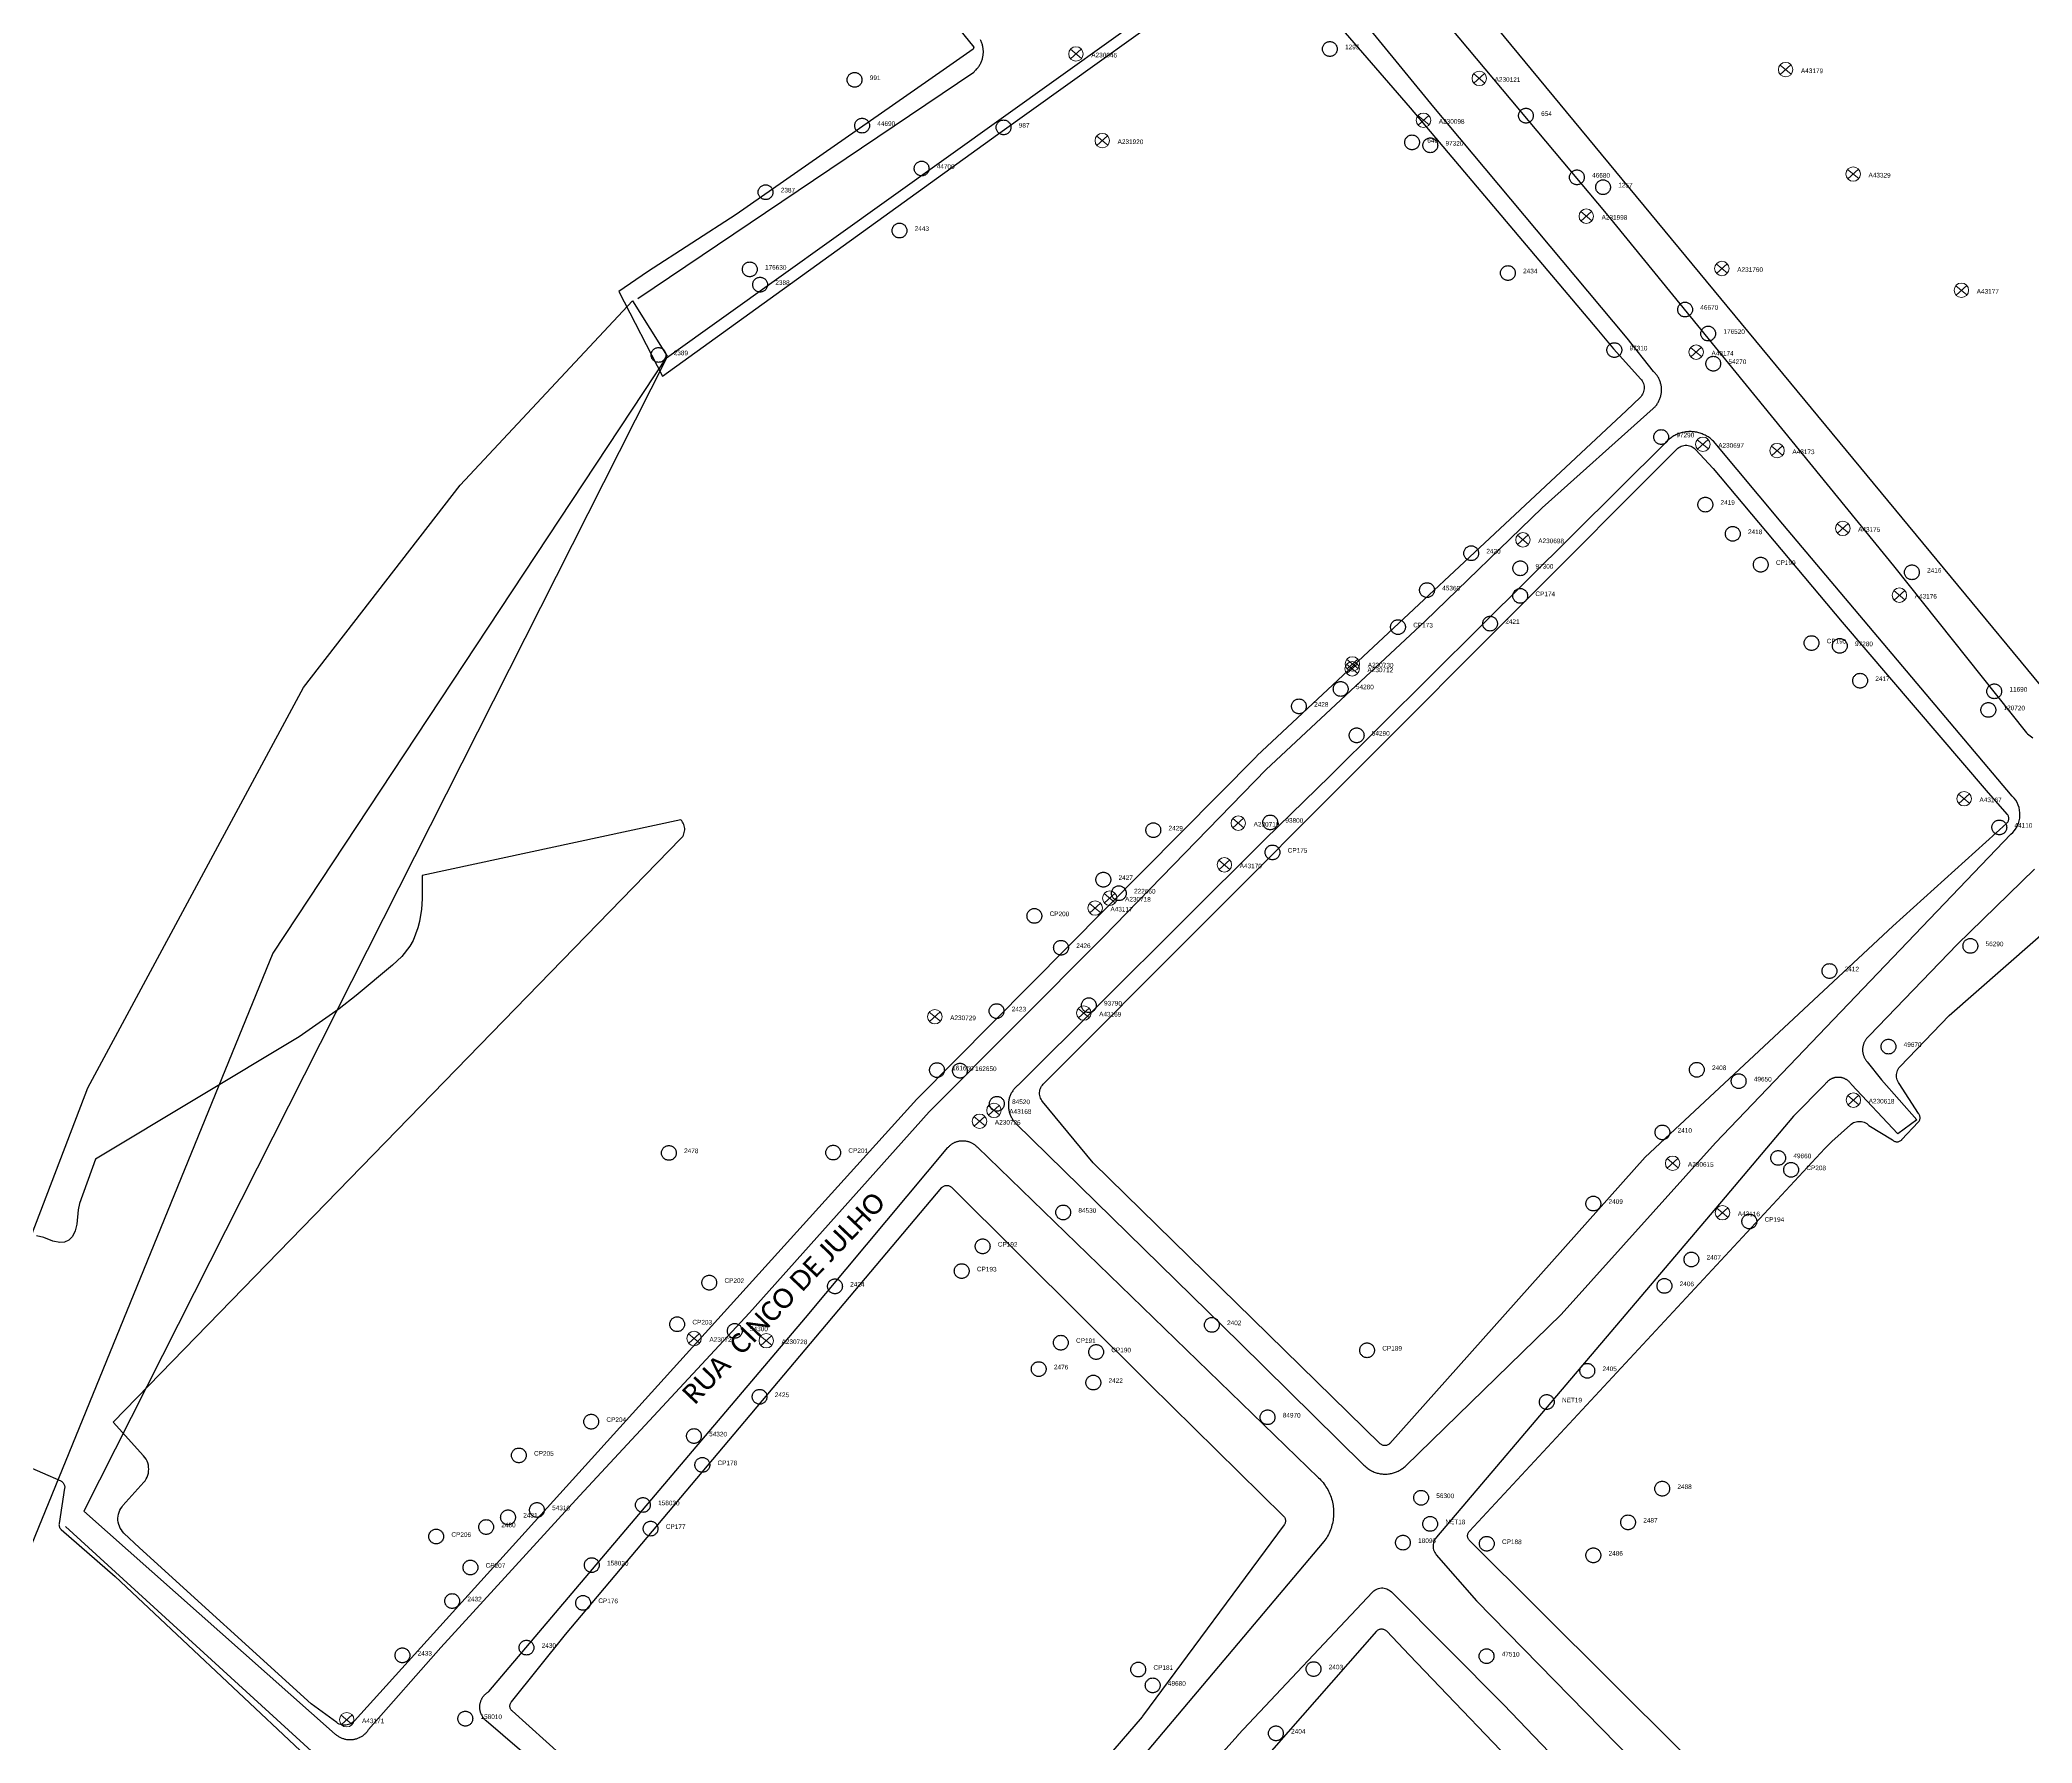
# Model space of a CAD drawing. Header units: millimetres. Extents: x 676447 to 689606, y 7455628 to 7463967.
# Drawn here: x 685468.1 to 685771, y 7458523.1 to 7458782 of the extents above; entities that cross this region are included whole.
import ezdxf

# ---------------------------------------------------------------- set-up
doc = ezdxf.new("R2010")
doc.units = ezdxf.units.MM
doc.header["$LTSCALE"] = 0.1
doc.header["$MEASUREMENT"] = 0
doc.linetypes.add('PHANTOM2', pattern=[1.25, 0.625, -0.125, 0.125, -0.125, 0.125, -0.125])
doc.layers.add('10.4-Postes', color=1, linetype='Continuous', lineweight=0)
for name, color, linetype in [('Caixas Subterrâneas', 5, 'Continuous'), ('LEGENDAS_INFRAESTRUTURAS', 7, 'Continuous'), ('MUB_MEIOFIO', 7, 'Continuous'), ('MUB_OBRA_ARTE', 7, 'Continuous'), ('MUB_QUADRAS', 7, 'Continuous'), ('MUB_SEGMENTO', 7, 'Continuous'), ('NOS_DE_INFRAESTRUTURA', 7, 'Continuous')]:
    doc.layers.add(name, color=color, linetype=linetype)
doc.styles.add('Legend', font='calibri.ttf')
doc.styles.get("Standard").update_dxf_attribs({"font": 'arial.ttf'})

# ---------------------------------------------------------------- blocks, each defined once
blk = doc.blocks.new('MHMZ')
at = {"linetype": 'PHANTOM2'}
blk.add_circle((0, 0), 0.0000101, dxfattribs=at)
blk = doc.blocks.new('PTPT')
at = {"layer": '10.4-Postes', "color": 1, "linetype": 'PHANTOM2'}
for points in [[(-0.0000079, 0.0000104), (0.0000075, -0.000002)], [(0.000007, 0.0000109), (-0.0000074, -0.0000025)]]:
    blk.add_lwpolyline(points, dxfattribs=at)
at = {"layer": '10.4-Postes', "color": 1}
blk.add_circle((-0.0000002, 0.0000042), 0.00000987, dxfattribs=at)

msp = doc.modelspace()

# ---------------------------------------------------------------- linework, layer by layer
at = {"layer": 'MUB_MEIOFIO', "linetype": 'Continuous'}
for points in [[(685669.37, 7458799.65), (685706.24, 7458755.6), (685749.93, 7458702.04), (685770.13, 7458676.65), (685770.31, 7458676.49), (685770.5, 7458676.33), (685770.7, 7458676.18), (685770.89, 7458676.03), (685771.1, 7458675.89)], [(685648.43, 7458794.44), (685563.36, 7458733.59), (685474.77, 7458558.32)], [(685474.77, 7458558.32), (685513.03, 7458524.46), (685513.12, 7458524.38), (685513.22, 7458524.31), (685513.31, 7458524.24), (685513.41, 7458524.17), (685513.51, 7458524.11), (685513.61, 7458524.05), (685513.71, 7458523.99), (685513.82, 7458523.94), (685513.93, 7458523.89), (685514.04, 7458523.85), (685514.15, 7458523.81), (685514.26, 7458523.77), (685514.37, 7458523.73), (685514.49, 7458523.71), (685514.6, 7458523.68), (685514.72, 7458523.66), (685514.83, 7458523.64), (685514.95, 7458523.63), (685515.07, 7458523.62), (685515.19, 7458523.61), (685515.31, 7458523.61), (685515.42, 7458523.62), (685515.54, 7458523.62), (685515.66, 7458523.64), (685515.78, 7458523.65), (685515.89, 7458523.67), (685516.01, 7458523.69), (685516.12, 7458523.72), (685516.24, 7458523.75), (685516.35, 7458523.79), (685516.46, 7458523.83), (685516.57, 7458523.87), (685516.68, 7458523.92), (685516.78, 7458523.97), (685516.89, 7458524.03), (685516.99, 7458524.08), (685517.09, 7458524.15), (685517.19, 7458524.21), (685517.29, 7458524.28), (685517.38, 7458524.35), (685517.47, 7458524.43), (685517.56, 7458524.51), (685517.64, 7458524.59), (685517.73, 7458524.67), (685517.81, 7458524.76), (685517.88, 7458524.85), (685517.96, 7458524.94), (685518.03, 7458525.04), (685518.09, 7458525.13), (685529.06, 7458537.61), (685550.16, 7458560.66), (685575.99, 7458588.5), (685603.33, 7458619.05), (685629.83, 7458645.64), (685654.57, 7458671.1), (685678.73, 7458693.65), (685696.53, 7458710.88), (685713.39, 7458725.95), (685713.49, 7458726.04), (685713.58, 7458726.14), (685713.67, 7458726.23), (685713.76, 7458726.33), (685713.84, 7458726.43), (685713.92, 7458726.54), (685714, 7458726.65), (685714.07, 7458726.76), (685714.14, 7458726.87), (685714.2, 7458726.99), (685714.26, 7458727.1), (685714.32, 7458727.22), (685714.37, 7458727.34), (685714.42, 7458727.47), (685714.46, 7458727.59), (685714.5, 7458727.72), (685714.54, 7458727.84), (685714.57, 7458727.97), (685714.59, 7458728.1), (685714.62, 7458728.23), (685714.63, 7458728.36), (685714.65, 7458728.49), (685714.66, 7458728.62), (685714.66, 7458728.76), (685714.66, 7458728.89), (685714.65, 7458729.02), (685714.64, 7458729.15), (685714.63, 7458729.28), (685714.61, 7458729.41), (685714.59, 7458729.54), (685714.56, 7458729.67), (685714.52, 7458729.8), (685714.49, 7458729.93), (685714.45, 7458730.05), (685714.4, 7458730.18), (685714.35, 7458730.3), (685714.3, 7458730.42), (685714.24, 7458730.54), (685714.18, 7458730.65), (685714.11, 7458730.77), (685714.04, 7458730.88), (685713.97, 7458730.99), (685713.89, 7458731.09), (685713.81, 7458731.2), (685713.72, 7458731.3), (685713.63, 7458731.4), (685713.54, 7458731.49), (685713.45, 7458731.58), (685709.41, 7458736.66), (685680.05, 7458771.74), (685662.6, 7458793.11)], [(685559.04, 7458742.7), (685610.08, 7458777.1), (685610.18, 7458777.18), (685610.28, 7458777.27), (685610.38, 7458777.37), (685610.47, 7458777.46), (685610.57, 7458777.57), (685610.65, 7458777.67), (685610.74, 7458777.78), (685610.82, 7458777.88), (685610.9, 7458778), (685610.97, 7458778.11), (685611.04, 7458778.23), (685611.1, 7458778.35), (685611.16, 7458778.47), (685611.22, 7458778.59), (685611.27, 7458778.72), (685611.32, 7458778.85), (685611.36, 7458778.97), (685611.4, 7458779.1), (685611.44, 7458779.24), (685611.47, 7458779.37), (685611.49, 7458779.5), (685611.51, 7458779.64), (685611.53, 7458779.77), (685611.54, 7458779.91), (685611.55, 7458780.04), (685611.55, 7458780.18), (685611.55, 7458780.31), (685611.54, 7458780.45), (685611.53, 7458780.58), (685611.51, 7458780.72), (685611.49, 7458780.85), (685611.47, 7458780.99), (685611.44, 7458781.12), (685611.4, 7458781.25), (685611.36, 7458781.38), (685611.32, 7458781.51), (685611.27, 7458781.64), (685611.22, 7458781.76), (685611.16, 7458781.88), (685611.1, 7458782.01)], [(685699.39, 7458588.26), (685722.88, 7458614.33), (685767.78, 7458661.27), (685768.05, 7458661.52), (685768.32, 7458661.83), (685768.56, 7458662.16), (685768.75, 7458662.52), (685768.91, 7458662.89), (685769.04, 7458663.28), (685769.11, 7458663.68), (685769.15, 7458664.08), (685769.15, 7458664.49), (685769.1, 7458664.89), (685769.01, 7458665.29), (685768.88, 7458665.68), (685768.71, 7458666.05), (685768.5, 7458666.4), (685768.26, 7458666.72), (685767.98, 7458667.02), (685733.11, 7458708.36), (685722.55, 7458720.98), (685722.42, 7458721.1), (685722.29, 7458721.22), (685722.16, 7458721.33), (685722.03, 7458721.43), (685721.89, 7458721.53), (685721.75, 7458721.63), (685721.6, 7458721.72), (685721.45, 7458721.81), (685721.3, 7458721.89), (685721.15, 7458721.96), (685720.99, 7458722.03), (685720.83, 7458722.1), (685720.67, 7458722.16), (685720.51, 7458722.21), (685720.35, 7458722.26), (685720.18, 7458722.3), (685720.01, 7458722.34), (685719.84, 7458722.37), (685719.67, 7458722.4), (685719.5, 7458722.42), (685719.33, 7458722.43), (685719.16, 7458722.44), (685718.99, 7458722.44), (685718.82, 7458722.44), (685718.65, 7458722.43), (685718.48, 7458722.41), (685718.31, 7458722.39), (685718.14, 7458722.36), (685717.97, 7458722.33), (685717.8, 7458722.29), (685717.64, 7458722.25), (685717.47, 7458722.2), (685717.31, 7458722.14), (685717.15, 7458722.08), (685716.99, 7458722.01), (685716.84, 7458721.94), (685716.68, 7458721.86), (685716.53, 7458721.78), (685716.38, 7458721.69), (685716.24, 7458721.6), (685716.1, 7458721.5), (685715.96, 7458721.4), (685715.83, 7458721.29), (685715.7, 7458721.18), (685715.57, 7458721.07), (685715.45, 7458720.95), (685715.33, 7458720.82), (685715.22, 7458720.69), (685687.21, 7458692.88), (685664.23, 7458670.09), (685654.4, 7458660.47), (685616.94, 7458623.19), (685616.84, 7458623.11), (685616.73, 7458623.03), (685616.63, 7458622.94), (685616.53, 7458622.84), (685616.43, 7458622.75), (685616.34, 7458622.65), (685616.25, 7458622.55), (685616.17, 7458622.44), (685616.09, 7458622.34), (685616.01, 7458622.23), (685615.94, 7458622.11), (685615.87, 7458622), (685615.8, 7458621.88), (685615.74, 7458621.76), (685615.68, 7458621.64), (685615.63, 7458621.51), (685615.58, 7458621.39), (685615.54, 7458621.26), (685615.5, 7458621.13), (685615.46, 7458621), (685615.43, 7458620.87), (685615.41, 7458620.74), (685615.38, 7458620.6), (685615.37, 7458620.47), (685615.36, 7458620.33), (685615.35, 7458620.2), (685615.35, 7458620.06), (685615.35, 7458619.93), (685615.35, 7458619.79), (685615.37, 7458619.66), (685615.38, 7458619.53), (685615.4, 7458619.39), (685615.43, 7458619.26), (685615.46, 7458619.13), (685615.49, 7458619), (685615.53, 7458618.87), (685615.57, 7458618.74), (685615.62, 7458618.61), (685615.67, 7458618.49), (685615.73, 7458618.37), (685615.79, 7458618.25), (685615.86, 7458618.13), (685615.92, 7458618.01), (685616, 7458617.9), (685616.07, 7458617.79), (685616.15, 7458617.68), (685616.24, 7458617.57), (685616.33, 7458617.47), (685616.42, 7458617.37), (685616.51, 7458617.28), (685650.55, 7458583.94), (685669.31, 7458565.44), (685669.42, 7458565.33), (685669.53, 7458565.22), (685669.64, 7458565.11), (685669.76, 7458565.01), (685669.88, 7458564.91), (685670.01, 7458564.82), (685670.14, 7458564.73), (685670.27, 7458564.64), (685670.41, 7458564.56), (685670.54, 7458564.49), (685670.68, 7458564.42), (685670.83, 7458564.35), (685670.97, 7458564.29), (685671.12, 7458564.24), (685671.27, 7458564.19), (685671.42, 7458564.14), (685671.57, 7458564.1), (685671.72, 7458564.07), (685671.88, 7458564.04), (685672.03, 7458564.02), (685672.19, 7458564), (685672.34, 7458563.98), (685672.5, 7458563.98), (685672.66, 7458563.98), (685672.81, 7458563.98), (685672.97, 7458563.99), (685673.13, 7458564), (685673.28, 7458564.02), (685673.44, 7458564.05), (685673.59, 7458564.08), (685673.74, 7458564.11), (685673.89, 7458564.16), (685674.04, 7458564.2), (685674.19, 7458564.25), (685674.34, 7458564.31), (685674.48, 7458564.37), (685674.62, 7458564.44), (685674.76, 7458564.51), (685674.9, 7458564.59), (685675.03, 7458564.67), (685675.16, 7458564.76), (685675.29, 7458564.85), (685675.42, 7458564.94), (685675.54, 7458565.04), (685675.66, 7458565.14), (685675.77, 7458565.25), (685699.39, 7458588.26)], [(685771.34, 7458655.93), (685759.6, 7458644.48), (685746.28, 7458630.63), (685746.2, 7458630.58), (685746.13, 7458630.51), (685746.06, 7458630.45), (685746, 7458630.38), (685745.93, 7458630.31), (685745.87, 7458630.24), (685745.81, 7458630.17), (685745.75, 7458630.1), (685745.7, 7458630.02), (685745.65, 7458629.94), (685745.6, 7458629.86), (685745.55, 7458629.78), (685745.51, 7458629.7), (685745.47, 7458629.61), (685745.43, 7458629.52), (685745.4, 7458629.44), (685745.37, 7458629.35), (685745.34, 7458629.26), (685745.31, 7458629.17), (685745.29, 7458629.08), (685745.27, 7458628.98), (685745.25, 7458628.89), (685745.24, 7458628.8), (685745.23, 7458628.7), (685745.23, 7458628.61), (685745.22, 7458628.52), (685745.22, 7458628.42), (685745.23, 7458628.33), (685745.23, 7458628.23), (685745.24, 7458628.14), (685745.26, 7458628.05), (685745.27, 7458627.95), (685745.29, 7458627.86), (685745.31, 7458627.77), (685745.34, 7458627.68), (685745.37, 7458627.59), (685745.4, 7458627.5), (685745.44, 7458627.41), (685745.47, 7458627.33), (685745.51, 7458627.24), (685745.56, 7458627.16), (685745.6, 7458627.08), (685745.65, 7458627), (685745.71, 7458626.92), (685745.76, 7458626.84), (685745.82, 7458626.77), (685745.88, 7458626.7), (685745.94, 7458626.63), (685748.09, 7458623.9), (685753.48, 7458617.83), (685750.59, 7458615.72)], [(685750.59, 7458615.72), (685743.52, 7458623.19), (685743.48, 7458623.26), (685743.43, 7458623.33), (685743.38, 7458623.39), (685743.33, 7458623.46), (685743.27, 7458623.52), (685743.22, 7458623.58), (685743.16, 7458623.64), (685743.1, 7458623.69), (685743.04, 7458623.74), (685742.97, 7458623.8), (685742.91, 7458623.84), (685742.84, 7458623.89), (685742.77, 7458623.94), (685742.7, 7458623.98), (685742.63, 7458624.02), (685742.55, 7458624.05), (685742.48, 7458624.09), (685742.4, 7458624.12), (685742.33, 7458624.15), (685742.25, 7458624.18), (685742.17, 7458624.2), (685742.09, 7458624.22), (685742.01, 7458624.24), (685741.93, 7458624.25), (685741.85, 7458624.27), (685741.77, 7458624.28), (685741.68, 7458624.28), (685741.6, 7458624.29), (685741.52, 7458624.29), (685741.44, 7458624.29), (685741.36, 7458624.28), (685741.27, 7458624.28), (685741.19, 7458624.27), (685741.11, 7458624.25), (685741.03, 7458624.24), (685740.95, 7458624.22), (685740.87, 7458624.2), (685740.79, 7458624.18), (685740.71, 7458624.15), (685740.64, 7458624.12), (685740.56, 7458624.09), (685740.49, 7458624.05), (685740.41, 7458624.02), (685740.34, 7458623.98), (685740.27, 7458623.94), (685740.2, 7458623.89), (685740.13, 7458623.84), (685740.07, 7458623.8), (685740, 7458623.74), (685739.94, 7458623.69), (685739.88, 7458623.64), (685739.82, 7458623.58), (685739.76, 7458623.52), (685739.71, 7458623.46), (685739.66, 7458623.39), (685739.61, 7458623.33), (685739.56, 7458623.26), (685739.51, 7458623.19), (685734.7, 7458618.38), (685724.32, 7458606.06), (685680.46, 7458554.41), (685680.45, 7458554.4), (685680.32, 7458554.24), (685680.2, 7458554.07), (685680.1, 7458553.88), (685680.02, 7458553.69), (685679.97, 7458553.49), (685679.93, 7458553.28), (685679.92, 7458553.07), (685679.93, 7458552.86), (685679.96, 7458552.66), (685680.01, 7458552.45), (685680.08, 7458552.26), (685680.17, 7458552.07), (685680.28, 7458551.89), (685680.41, 7458551.73), (685686.53, 7458544.73), (685724.49, 7458505.95)], [(685590.76, 7458479.48), (685538.5, 7458524.28), (685535.94, 7458526.48), (685535.87, 7458526.54), (685535.8, 7458526.61), (685535.74, 7458526.68), (685535.67, 7458526.75), (685535.61, 7458526.82), (685535.55, 7458526.89), (685535.49, 7458526.97), (685535.44, 7458527.05), (685535.39, 7458527.13), (685535.34, 7458527.21), (685535.3, 7458527.3), (685535.25, 7458527.38), (685535.21, 7458527.47), (685535.18, 7458527.56), (685535.15, 7458527.65), (685535.12, 7458527.74), (685535.09, 7458527.83), (685535.06, 7458527.92), (685535.04, 7458528.01), (685535.03, 7458528.11), (685535.01, 7458528.2), (685535, 7458528.3), (685535, 7458528.39), (685534.99, 7458528.49), (685534.99, 7458528.58), (685534.99, 7458528.68), (685535, 7458528.77), (685535.01, 7458528.87), (685535.02, 7458528.96), (685535.04, 7458529.05), (685535.06, 7458529.15), (685535.08, 7458529.24), (685535.1, 7458529.33), (685535.13, 7458529.42), (685535.17, 7458529.51), (685535.2, 7458529.6), (685535.24, 7458529.69), (685535.28, 7458529.77), (685535.32, 7458529.86), (685535.37, 7458529.94), (685535.42, 7458530.02), (685535.47, 7458530.1), (685535.53, 7458530.18), (685535.59, 7458530.26), (685535.65, 7458530.33), (685535.71, 7458530.4), (685535.78, 7458530.47), (685535.85, 7458530.54), (685535.92, 7458530.6), (685535.99, 7458530.66), (685536.06, 7458530.72), (685536.14, 7458530.78), (685536.22, 7458530.83), (685536.3, 7458530.88), (685536.38, 7458530.93), (685584.5, 7458587.73), (685606.17, 7458613.62), (685606.24, 7458613.7), (685606.31, 7458613.77), (685606.38, 7458613.84), (685606.46, 7458613.91), (685606.54, 7458613.98), (685606.62, 7458614.04), (685606.7, 7458614.11), (685606.79, 7458614.16), (685606.87, 7458614.22), (685606.96, 7458614.27), (685607.05, 7458614.32), (685607.15, 7458614.37), (685607.24, 7458614.41), (685607.34, 7458614.45), (685607.43, 7458614.49), (685607.53, 7458614.52), (685607.63, 7458614.55), (685607.73, 7458614.58), (685607.83, 7458614.6), (685607.94, 7458614.62), (685608.04, 7458614.63), (685608.14, 7458614.64), (685608.24, 7458614.65), (685608.35, 7458614.66), (685608.45, 7458614.66), (685608.56, 7458614.66), (685608.66, 7458614.65), (685608.76, 7458614.64), (685608.86, 7458614.63), (685608.97, 7458614.61), (685609.07, 7458614.59), (685609.17, 7458614.56), (685609.27, 7458614.54), (685609.37, 7458614.51), (685609.47, 7458614.47), (685609.56, 7458614.43), (685609.66, 7458614.39), (685609.75, 7458614.35), (685609.84, 7458614.3), (685609.93, 7458614.25), (685610.02, 7458614.2), (685610.11, 7458614.14), (685610.19, 7458614.08), (685610.28, 7458614.01), (685610.36, 7458613.95), (685610.43, 7458613.88), (685610.51, 7458613.81), (685610.58, 7458613.74), (685610.65, 7458613.66)], [(685610.65, 7458613.66), (685662.51, 7458563.42), (685662.69, 7458563.24), (685662.87, 7458563.06), (685663.04, 7458562.87), (685663.2, 7458562.68), (685663.35, 7458562.47), (685663.5, 7458562.27), (685663.64, 7458562.06), (685663.77, 7458561.84), (685663.9, 7458561.62), (685664.02, 7458561.4), (685664.13, 7458561.17), (685664.23, 7458560.93), (685664.33, 7458560.7), (685664.41, 7458560.46), (685664.49, 7458560.22), (685664.56, 7458559.97), (685664.62, 7458559.73), (685664.67, 7458559.48), (685664.71, 7458559.23), (685664.75, 7458558.98), (685664.77, 7458558.73), (685664.79, 7458558.47), (685664.8, 7458558.22), (685664.8, 7458557.96), (685664.79, 7458557.71), (685664.77, 7458557.46), (685664.75, 7458557.21), (685664.71, 7458556.95), (685664.67, 7458556.7), (685664.61, 7458556.46), (685664.55, 7458556.21), (685664.48, 7458555.97), (685664.41, 7458555.72), (685664.32, 7458555.49), (685664.22, 7458555.25), (685664.12, 7458555.02), (685664.01, 7458554.79), (685663.89, 7458554.56), (685663.77, 7458554.34), (685663.63, 7458554.13), (685663.49, 7458553.92), (685663.34, 7458553.71), (685633.47, 7458518.32)], [(685509.4, 7458521.84), (685472, 7458556)], [(685628.31, 7458499.94), (685650.29, 7458524.3), (685650.31, 7458524.33), (685670.7, 7458546.04), (685670.75, 7458546.09), (685670.91, 7458546.23), (685671.08, 7458546.35), (685671.26, 7458546.46), (685671.45, 7458546.54), (685671.65, 7458546.61), (685671.85, 7458546.65), (685672.06, 7458546.67), (685672.27, 7458546.67), (685672.48, 7458546.65), (685672.68, 7458546.6), (685672.88, 7458546.54), (685673.07, 7458546.45), (685673.25, 7458546.35), (685673.42, 7458546.22), (685673.58, 7458546.08), (685690.67, 7458528.9), (685794.04, 7458420.99)]]:
    msp.add_lwpolyline(points, dxfattribs=at)
at = {"layer": 'MUB_OBRA_ARTE', "linetype": 'Continuous'}
msp.add_lwpolyline([(685461.12, 7458539.35), (685446.03, 7458545.92), (685475.41, 7458622.71), (685508.18, 7458683.54), (685532.01, 7458714.33), (685558.23, 7458742.32), (685563.48, 7458733.91), (685503.55, 7458643.19), (685461.12, 7458539.35)], dxfattribs=at)
at = {"layer": 'MUB_QUADRAS', "linetype": 'Continuous'}
for points in [[(685775.65, 7458679.82), (685674.84, 7458801.82)], [(685658.64, 7458792.22), (685676.43, 7458771.64), (685704.81, 7458738.08), (685707.36, 7458735.03), (685711.51, 7458730.43), (685711.6, 7458730.32), (685711.72, 7458730.15), (685711.82, 7458729.96), (685711.9, 7458729.77), (685711.96, 7458729.57), (685712, 7458729.36), (685712.02, 7458729.16), (685712.01, 7458728.95), (685711.99, 7458728.74), (685711.94, 7458728.53), (685711.87, 7458728.34), (685711.78, 7458728.15), (685711.68, 7458727.97), (685711.55, 7458727.8), (685711.41, 7458727.65), (685709.33, 7458725.65), (685653.13, 7458673.14), (685653.07, 7458673.08), (685601.48, 7458621.03), (685601.42, 7458620.97), (685515.93, 7458526.47), (685515.92, 7458526.46), (685515.77, 7458526.32), (685515.6, 7458526.19), (685515.43, 7458526.07), (685515.24, 7458525.98), (685515.04, 7458525.91), (685514.84, 7458525.86), (685514.63, 7458525.82), (685514.43, 7458525.82), (685514.22, 7458525.83), (685514.01, 7458525.86), (685513.81, 7458525.92), (685513.61, 7458525.99), (685513.43, 7458526.09), (685513.25, 7458526.21), (685509.38, 7458529.07), (685483.25, 7458552.78), (685480.9, 7458555.02), (685480.69, 7458555.24), (685480.5, 7458555.49), (685480.33, 7458555.76), (685480.2, 7458556.04), (685480.1, 7458556.34), (685480.02, 7458556.65), (685479.98, 7458556.96), (685479.97, 7458557.27), (685480, 7458557.59), (685480.06, 7458557.89), (685480.15, 7458558.19), (685480.27, 7458558.48), (685480.42, 7458558.76), (685480.6, 7458559.02), (685480.74, 7458559.19), (685483.9, 7458562.73), (685484.1, 7458562.97), (685484.27, 7458563.24), (685484.41, 7458563.52), (685484.52, 7458563.81), (685484.6, 7458564.12), (685484.65, 7458564.43), (685484.67, 7458564.74), (685484.65, 7458565.05), (685484.6, 7458565.36), (685484.52, 7458565.67), (685484.4, 7458565.96), (685484.26, 7458566.24), (685484.09, 7458566.5), (685483.89, 7458566.74), (685479.25, 7458571.88), (685565.58, 7458660.59), (685565.72, 7458660.75), (685565.84, 7458660.92), (685565.94, 7458661.1), (685566.03, 7458661.29), (685566.09, 7458661.49), (685566.13, 7458661.7), (685566.15, 7458661.91), (685566.15, 7458662.12), (685566.12, 7458662.33), (685566.08, 7458662.53), (685566.01, 7458662.73), (685565.93, 7458662.92), (685565.82, 7458663.1), (685565.69, 7458663.27), (685565.56, 7458663.41), (685526.22, 7458654.99), (685526.23, 7458651.41), (685526.12, 7458649.84), (685525.82, 7458647.99), (685525.57, 7458647.02), (685524.85, 7458645.11), (685524.36, 7458644.22), (685523.12, 7458642.66), (685521.7, 7458641.33), (685516.21, 7458636.74), (685513.63, 7458634.71), (685507.55, 7458630.46), (685476.58, 7458611.86), (685474.12, 7458605.13), (685473.94, 7458604.17), (685473.72, 7458601.99), (685473.46, 7458600.96), (685473.07, 7458600.1), (685472.53, 7458599.52), (685471.87, 7458599.23), (685471.15, 7458599.17), (685470.08, 7458599.4), (685468.71, 7458599.93), (685467.58, 7458600.22)], [(685603.38, 7458789.23), (685610.08, 7458780.9), (685610.01, 7458780.59), (685605.44, 7458777.41), (685573.97, 7458755.47), (685560.5, 7458746.72), (685556.14, 7458743.74), (685562.76, 7458730.86), (685613.69, 7458767.59), (685649.52, 7458793.32)], [(685620.56, 7458620.6), (685620.43, 7458620.77), (685620.33, 7458620.95), (685620.24, 7458621.14), (685620.17, 7458621.34), (685620.13, 7458621.54), (685620.1, 7458621.75), (685620.1, 7458621.96), (685620.12, 7458622.17), (685620.16, 7458622.37), (685620.22, 7458622.57), (685620.31, 7458622.76), (685620.41, 7458622.95), (685620.53, 7458623.12), (685620.67, 7458623.27), (685620.68, 7458623.29), (685716.96, 7458719.78), (685717.12, 7458719.92), (685717.29, 7458720.05), (685717.47, 7458720.15), (685717.66, 7458720.24), (685717.86, 7458720.3), (685718.07, 7458720.34), (685718.27, 7458720.37), (685718.48, 7458720.37), (685718.69, 7458720.34), (685718.9, 7458720.3), (685719.1, 7458720.24), (685719.29, 7458720.15), (685719.47, 7458720.05), (685719.64, 7458719.92), (685719.79, 7458719.78), (685719.84, 7458719.73), (685722.52, 7458716.86), (685742.11, 7458693.46), (685764.03, 7458667.87), (685767.18, 7458664.29), (685767.24, 7458664.22), (685767.29, 7458664.13), (685767.34, 7458664.04), (685767.38, 7458663.94), (685767.41, 7458663.84), (685767.42, 7458663.74), (685767.43, 7458663.63), (685767.42, 7458663.53), (685767.41, 7458663.42), (685767.38, 7458663.32), (685767.34, 7458663.23), (685767.29, 7458663.13), (685767.24, 7458663.04), (685767.17, 7458662.96), (685767.1, 7458662.89), (685749.81, 7458647.27), (685712.18, 7458612.16), (685673.33, 7458568.64), (685673.31, 7458568.62), (685673.23, 7458568.54), (685673.15, 7458568.48), (685673.06, 7458568.43), (685672.96, 7458568.39), (685672.86, 7458568.35), (685672.76, 7458568.33), (685672.66, 7458568.32), (685672.55, 7458568.32), (685672.45, 7458568.33), (685672.35, 7458568.35), (685672.25, 7458568.38), (685672.15, 7458568.42), (685672.06, 7458568.47), (685671.97, 7458568.53), (685671.89, 7458568.6), (685628.25, 7458611.28), (685620.56, 7458620.6)], [(685685.18, 7458554.51), (685685.18, 7458554.61), (685685.18, 7458554.72), (685685.2, 7458554.82), (685685.23, 7458554.92), (685685.27, 7458555.02), (685685.32, 7458555.11), (685685.38, 7458555.2), (685685.44, 7458555.28), (685739.46, 7458613.48), (685740.53, 7458614.52), (685743.39, 7458617.09), (685743.5, 7458617.18), (685743.67, 7458617.3), (685743.85, 7458617.4), (685744.05, 7458617.48), (685744.25, 7458617.54), (685744.45, 7458617.58), (685744.66, 7458617.6), (685744.87, 7458617.6), (685745.08, 7458617.57), (685745.28, 7458617.52), (685745.48, 7458617.45), (685745.67, 7458617.37), (685745.85, 7458617.26), (685746.02, 7458617.13), (685746.17, 7458616.99), (685749.79, 7458614.78), (685749.86, 7458614.71), (685749.95, 7458614.65), (685750.04, 7458614.6), (685750.14, 7458614.56), (685750.24, 7458614.53), (685750.34, 7458614.51), (685750.44, 7458614.5), (685750.55, 7458614.5), (685750.65, 7458614.51), (685750.76, 7458614.54), (685750.85, 7458614.57), (685750.95, 7458614.62), (685751.04, 7458614.67), (685751.12, 7458614.73), (685751.2, 7458614.8), (685751.21, 7458614.82), (685753.7, 7458617.48), (685753.77, 7458617.56), (685753.83, 7458617.65), (685753.88, 7458617.74), (685753.92, 7458617.84), (685753.94, 7458617.94), (685753.96, 7458618.04), (685753.97, 7458618.14), (685753.97, 7458618.25), (685753.95, 7458618.35), (685753.93, 7458618.45), (685753.89, 7458618.55), (685753.85, 7458618.65), (685753.79, 7458618.74), (685753.74, 7458618.8), (685750.79, 7458623.36), (685750.68, 7458623.53), (685750.58, 7458623.71), (685750.5, 7458623.91), (685750.44, 7458624.11), (685750.4, 7458624.32), (685750.39, 7458624.52), (685750.39, 7458624.73), (685750.42, 7458624.94), (685750.47, 7458625.14), (685750.54, 7458625.34), (685750.63, 7458625.53), (685750.75, 7458625.71), (685750.87, 7458625.87), (685750.95, 7458625.95), (685758.4, 7458633.7), (685775.23, 7458648.44)], [(685539.57, 7458528.71), (685539.58, 7458528.82), (685539.59, 7458528.92), (685539.62, 7458529.02), (685539.66, 7458529.12), (685539.71, 7458529.21), (685539.76, 7458529.3), (685539.79, 7458529.34), (685548.02, 7458539.59), (685605.22, 7458607.52), (685605.29, 7458607.6), (685605.37, 7458607.66), (685605.46, 7458607.72), (685605.55, 7458607.77), (685605.65, 7458607.82), (685605.75, 7458607.85), (685605.85, 7458607.87), (685605.95, 7458607.87), (685606.06, 7458607.87), (685606.16, 7458607.86), (685606.26, 7458607.84), (685606.36, 7458607.8), (685606.46, 7458607.76), (685606.55, 7458607.7), (685606.63, 7458607.64), (685606.69, 7458607.58), (685636.81, 7458577.65), (685657.19, 7458557.58), (685657.26, 7458557.5), (685657.32, 7458557.42), (685657.38, 7458557.33), (685657.42, 7458557.23), (685657.45, 7458557.13), (685657.48, 7458557.03), (685657.49, 7458556.93), (685657.49, 7458556.82), (685657.48, 7458556.72), (685657.46, 7458556.62), (685657.43, 7458556.52), (685657.38, 7458556.42), (685657.33, 7458556.33), (685657.29, 7458556.27), (685635.74, 7458527.16), (685635.7, 7458527.1), (685596.1, 7458481.23)], [(685465.72, 7458565.37), (685471.28, 7458562.93), (685471.34, 7458562.91), (685471.43, 7458562.85), (685471.51, 7458562.79), (685471.59, 7458562.72), (685471.66, 7458562.64), (685471.72, 7458562.56), (685471.77, 7458562.47), (685471.82, 7458562.37), (685471.85, 7458562.27), (685471.87, 7458562.17), (685471.88, 7458562.07), (685471.88, 7458561.96), (685471.87, 7458561.86), (685471.03, 7458556.46), (685471.02, 7458556.39), (685471.01, 7458556.28), (685471.02, 7458556.18), (685471.04, 7458556.08), (685471.07, 7458555.98), (685471.11, 7458555.88), (685471.16, 7458555.79), (685471.21, 7458555.7), (685471.28, 7458555.62), (685471.36, 7458555.55), (685479.55, 7458548.41), (685507.67, 7458521.98)], [(685803.5, 7458436.41), (685685.47, 7458553.89), (685685.43, 7458553.94), (685685.36, 7458554.02), (685685.31, 7458554.11), (685685.26, 7458554.2), (685685.22, 7458554.3), (685685.2, 7458554.4), (685685.18, 7458554.51)], [(685648.85, 7458514.48), (685671.35, 7458540.11), (685671.42, 7458540.18), (685671.5, 7458540.25), (685671.59, 7458540.31), (685671.68, 7458540.36), (685671.78, 7458540.39), (685671.88, 7458540.42), (685671.98, 7458540.44), (685672.09, 7458540.45), (685672.19, 7458540.44), (685672.29, 7458540.43), (685672.4, 7458540.4), (685672.49, 7458540.37), (685672.59, 7458540.32), (685672.68, 7458540.26), (685672.76, 7458540.2), (685672.82, 7458540.14), (685676.33, 7458536.44), (685695.96, 7458515.98)], [(685558.01, 7458511.69), (685539.9, 7458527.97), (685539.83, 7458528.04), (685539.76, 7458528.12), (685539.71, 7458528.21), (685539.66, 7458528.3), (685539.62, 7458528.4), (685539.59, 7458528.5), (685539.58, 7458528.61), (685539.57, 7458528.71)]]:
    msp.add_lwpolyline(points, dxfattribs=at)

# ---------------------------------------------------------------- block references
at = {"layer": 'Caixas Subterrâneas', "color": 40}
for p, xscale, yscale, zscale, rotation in [((685664.23, 7458780.61), 111319.4907932736, 111319.4907932736, 111319.4907932736, 359.2930710365105), ((685591.97, 7458775.92), 111319.4907932736, 111319.4907932736, 111319.4907932736, 359.2933445663714), ((685593.12, 7458768.96), 111319.4907932736, 111319.4907932736, 111319.4907932736, 359.2933380274656), ((685614.62, 7458768.69), 111319.4907932736, 111319.4907932736, 111319.4907932736, 359.2932561358102), ((685694.04, 7458770.47), 111319.4907932735, 111319.4907932735, 111319.4907932735, 359.2929544883951), ((685676.73, 7458766.41), 111319.4907932735, 111319.4907932735, 111319.4907932735, 359.293019083052), ((685679.5, 7458765.97), 111319.4907932735, 111319.4907932735, 111319.4907932735, 359.2930083971486), ((685602.16, 7458762.44), 111319.4907932736, 111319.4907932736, 111319.4907932736, 359.2933016217546), ((685701.79, 7458761.1), 111319.4907932735, 111319.4907932735, 111319.4907932735, 359.2929220807274), ((685705.77, 7458759.6), 111319.4907932735, 111319.4907932735, 111319.4907932735, 359.2929064945055), ((685578.44, 7458758.84), 111319.4907932736, 111319.4907932736, 111319.4907932736, 359.2933907290305), ((685598.8, 7458753.01), 111319.4907932736, 111319.4907932736, 111319.4907932736, 359.293311471684), ((685576.04, 7458747.11), 111319.4907932736, 111319.4907932736, 111319.4907932736, 359.2933962429314), ((685577.61, 7458744.78), 111319.4907932736, 111319.4907932736, 111319.4907932736, 359.293389550501), ((685691.3, 7458746.55), 111319.4907932735, 111319.4907932735, 111319.4907932735, 359.2929574964744), ((685718.24, 7458741), 111319.4907932735, 111319.4907932735, 111319.4907932735, 359.2928532737295), ((685721.75, 7458737.35), 111319.4907932735, 111319.4907932735, 111319.4907932735, 359.2928387723229), ((685562.16, 7458734.1), 111319.4907932736, 111319.4907932736, 111319.4907932736, 359.2934450135986), ((685707.48, 7458734.84), 111319.4907932736, 111319.4907932736, 111319.4907932736, 359.2928923146235), ((685722.52, 7458732.77), 111319.4907932735, 111319.4907932735, 111319.4907932735, 359.2928344160342), ((685714.6, 7458721.62), 111319.4907932736, 111319.4907932736, 111319.4907932736, 359.2928611011852), ((685721.32, 7458711.35), 111319.4907932736, 111319.4907932736, 111319.4907932736, 359.2928323767414), ((685725.49, 7458706.91), 111319.4907932736, 111319.4907932736, 111319.4907932736, 359.2928151038531), ((685685.72, 7458703.96), 111319.4907932735, 111319.4907932735, 111319.4907932735, 359.2929655510218), ((685729.74, 7458702.22), 111319.4907932735, 111319.4907932735, 111319.4907932735, 359.2927974857077), ((685693.18, 7458701.67), 111319.4907932735, 111319.4907932735, 111319.4907932735, 359.292936450852), ((685752.72, 7458701.06), 111319.4907932736, 111319.4907932736, 111319.4907932736, 359.2927096855779), ((685679, 7458698.35), 111319.4907932736, 111319.4907932736, 111319.4907932736, 359.2929893661043), ((685693.17, 7458697.48), 111319.4907932736, 111319.4907932736, 111319.4907932736, 359.2929351877046), ((685688.59, 7458693.26), 111319.4907932736, 111319.4907932736, 111319.4907932736, 359.2929512921228), ((685674.59, 7458692.73), 111319.4907932736, 111319.4907932736, 111319.4907932736, 359.2930043961493), ((685737.46, 7458690.3), 111319.4907932736, 111319.4907932736, 111319.4907932736, 359.2927644069844), ((685741.76, 7458689.88), 111319.4907932736, 111319.4907932736, 111319.4907932736, 359.2927479170353), ((685744.85, 7458684.58), 111319.4907932736, 111319.4907932736, 111319.4907932736, 359.2927345247452), ((685665.88, 7458683.33), 111319.4907932736, 111319.4907932736, 111319.4907932736, 359.2930346336712), ((685765.24, 7458682.97), 111319.4907932735, 111319.4907932735, 111319.4907932735, 359.292656441847), ((685659.53, 7458680.68), 111319.4907932736, 111319.4907932736, 111319.4907932736, 359.2930579801242), ((685764.34, 7458680.14), 111319.4907932735, 111319.4907932735, 111319.4907932735, 359.2926589768472), ((685668.3, 7458676.28), 111319.4907932735, 111319.4907932735, 111319.4907932735, 359.2930232416406), ((685655.16, 7458663.04), 111319.4907932736, 111319.4907932736, 111319.4907932736, 359.2930691388033), ((685637.39, 7458661.86), 111319.4907932736, 111319.4907932736, 111319.4907932736, 359.2931363794654), ((685766.01, 7458662.28), 111319.4907932735, 111319.4907932735, 111319.4907932735, 359.2926471124783), ((685655.51, 7458658.48), 111319.4907932736, 111319.4907932736, 111319.4907932736, 359.2930663920109), ((685629.79, 7458654.34), 111319.4907932736, 111319.4907932736, 111319.4907932736, 359.2931629848269), ((685632.15, 7458652.28), 111319.4907932735, 111319.4907932735, 111319.4907932735, 359.2931533821159), ((685619.31, 7458648.83), 111319.4907932735, 111319.4907932735, 111319.4907932735, 359.2932011619047), ((685623.36, 7458643.99), 111319.4907932736, 111319.4907932736, 111319.4907932736, 359.2931842524532), ((685761.61, 7458644.27), 111319.4907932735, 111319.4907932735, 111319.4907932735, 359.2926582506448), ((685740.19, 7458640.45), 111319.4907932736, 111319.4907932736, 111319.4907932736, 359.2927385818838), ((685613.56, 7458634.36), 111319.4907932735, 111319.4907932735, 111319.4907932735, 359.2932185434373), ((685627.59, 7458635.25), 111319.4907932735, 111319.4907932735, 111319.4907932735, 359.2931654281618), ((685749.16, 7458628.96), 111319.4907932735, 111319.4907932735, 111319.4907932735, 359.2927008983451), ((685604.5, 7458625.39), 111319.4907932736, 111319.4907932736, 111319.4907932736, 359.293250266659), ((685607.99, 7458625.3), 111319.4907932736, 111319.4907932736, 111319.4907932736, 359.293236946994), ((685720.02, 7458625.44), 111319.4907932736, 111319.4907932736, 111319.4907932736, 359.292810697973), ((685726.38, 7458623.71), 111319.4907932736, 111319.4907932736, 111319.4907932736, 359.2927859337399), ((685613.61, 7458620.27), 111319.4907932735, 111319.4907932735, 111319.4907932735, 359.2932139985209), ((685714.79, 7458615.92), 111319.4907932736, 111319.4907932736, 111319.4907932736, 359.2928276431663), ((685563.74, 7458612.8), 111319.4907932736, 111319.4907932736, 111319.4907932736, 359.2934014782427), ((685588.72, 7458612.85), 111319.4907932736, 111319.4907932736, 111319.4907932736, 359.2933064311067), ((685732.39, 7458612.04), 111319.4907932735, 111319.4907932735, 111319.4907932735, 359.2927594656906), ((685734.36, 7458610.23), 111319.4907932735, 111319.4907932735, 111319.4907932735, 359.2927513923522), ((685704.29, 7458605.1), 111319.4907932736, 111319.4907932736, 111319.4907932736, 359.2928642438422), ((685623.69, 7458603.75), 111319.4907932736, 111319.4907932736, 111319.4907932736, 359.2931705417915), ((685728.01, 7458602.38), 111319.4907932736, 111319.4907932736, 111319.4907932736, 359.2927731468175), ((685611.44, 7458598.6), 111319.4907932736, 111319.4907932736, 111319.4907932736, 359.2932155636348), ((685719.2, 7458596.6), 111319.4907932736, 111319.4907932736, 111319.4907932736, 359.2928048818873), ((685569.88, 7458593.08), 111319.4907932736, 111319.4907932736, 111319.4907932736, 359.293371987398), ((685608.26, 7458594.84), 111319.4907932736, 111319.4907932736, 111319.4907932736, 359.2932264969195), ((685588.99, 7458592.52), 111319.4907932736, 111319.4907932736, 111319.4907932736, 359.2932990969696), ((685715.1, 7458592.59), 111319.4907932736, 111319.4907932736, 111319.4907932736, 359.2928192213158), ((685565, 7458586.76), 111319.4907932736, 111319.4907932736, 111319.4907932736, 359.2933886010009), ((685573.76, 7458585.75), 111319.4907932736, 111319.4907932736, 111319.4907932736, 359.2933549555058), ((685623.33, 7458583.95), 111319.4907932735, 111319.4907932735, 111319.4907932735, 359.2931657520197), ((685646.29, 7458586.66), 111319.4907932736, 111319.4907932736, 111319.4907932736, 359.293079231447), ((685628.7, 7458582.54), 111319.4907932736, 111319.4907932736, 111319.4907932736, 359.2931449108542), ((685669.89, 7458582.8), 111319.4907932735, 111319.4907932735, 111319.4907932735, 359.2929882191638), ((685619.97, 7458579.94), 111319.4907932736, 111319.4907932736, 111319.4907932736, 359.2931772972406), ((685628.27, 7458577.89), 111319.4907932736, 111319.4907932736, 111319.4907932736, 359.2931450974376), ((685703.37, 7458579.68), 111319.4907932736, 111319.4907932736, 111319.4907932736, 359.292859861283), ((685577.53, 7458575.73), 111319.4907932736, 111319.4907932736, 111319.4907932736, 359.2933375145846), ((685697.21, 7458574.94), 111319.4907932736, 111319.4907932736, 111319.4907932736, 359.2928818146219), ((685551.93, 7458571.95), 111319.4907932735, 111319.4907932735, 111319.4907932735, 359.2934337504982), ((685654.76, 7458572.62), 111319.4907932735, 111319.4907932735, 111319.4907932735, 359.2930426620478), ((685567.55, 7458569.76), 111319.4907932736, 111319.4907932736, 111319.4907932736, 359.2933736504589), ((685540.93, 7458566.82), 111319.4907932736, 111319.4907932736, 111319.4907932736, 359.2934740400967), ((685568.83, 7458565.38), 111319.4907932736, 111319.4907932736, 111319.4907932736, 359.2933674244069), ((685678.11, 7458560.38), 111319.4907932736, 111319.4907932736, 111319.4907932736, 359.2929500231126), ((685714.76, 7458561.76), 111319.4907932736, 111319.4907932736, 111319.4907932736, 359.2928109681138), ((685539.29, 7458557.41), 111319.4907932736, 111319.4907932736, 111319.4907932736, 359.2934773392938), ((685543.68, 7458558.53), 111319.4907932736, 111319.4907932736, 111319.4907932736, 359.2934610001029), ((685559.79, 7458559.29), 111319.4907932736, 111319.4907932736, 111319.4907932736, 359.2933999148929), ((685709.57, 7458556.64), 111319.4907932736, 111319.4907932736, 111319.4907932736, 359.29282913324), ((685528.36, 7458554.49), 111319.4907932735, 111319.4907932735, 111319.4907932735, 359.2935180520294), ((685535.96, 7458555.93), 111319.4907932736, 111319.4907932736, 111319.4907932736, 359.2934895762662), ((685560.96, 7458555.69), 111319.4907932735, 111319.4907932735, 111319.4907932735, 359.2933943514473), ((685679.48, 7458556.41), 111319.4907932736, 111319.4907932736, 111319.4907932736, 359.2929435583941), ((685675.34, 7458553.56), 111319.4907932736, 111319.4907932736, 111319.4907932736, 359.2929584249371), ((685688.09, 7458553.39), 111319.4907932735, 111319.4907932735, 111319.4907932735, 359.2929098616452), ((685704.29, 7458551.63), 111319.4907932736, 111319.4907932736, 111319.4907932736, 359.2928476524552), ((685533.57, 7458549.78), 111319.4907932736, 111319.4907932736, 111319.4907932736, 359.2934967590393), ((685552.02, 7458550.14), 111319.4907932736, 111319.4907932736, 111319.4907932736, 359.2934266678006), ((685530.79, 7458544.68), 111319.4907932736, 111319.4907932736, 111319.4907932736, 359.2935057428174), ((685550.7, 7458544.4), 111319.4907932736, 111319.4907932736, 111319.4907932736, 359.2934298995477), ((685523.23, 7458536.43), 111319.4907932736, 111319.4907932736, 111319.4907932736, 359.2935319752353), ((685542.09, 7458537.6), 111319.4907932736, 111319.4907932736, 111319.4907932736, 359.2934605486482), ((685688.05, 7458536.3), 111319.4907932736, 111319.4907932736, 111319.4907932736, 359.2929047065592), ((685635.1, 7458534.27), 111319.4907932736, 111319.4907932736, 111319.4907932736, 359.2931055721687), ((685661.75, 7458534.34), 111319.4907932735, 111319.4907932735, 111319.4907932735, 359.2930042010797), ((685637.3, 7458531.86), 111319.4907932735, 111319.4907932735, 111319.4907932735, 359.2930964695811), ((685532.79, 7458526.8), 111319.4907932736, 111319.4907932736, 111319.4907932736, 359.2934925968494), ((685656.03, 7458524.57), 111319.4907932736, 111319.4907932736, 111319.4907932736, 359.2930229238381)]:
    msp.add_blockref('MHMZ', p, dxfattribs=dict(at, xscale=xscale, yscale=yscale, zscale=zscale, rotation=rotation))
at = {"layer": 'NOS_DE_INFRAESTRUTURA', "color": 1}
for p, xscale, yscale, zscale, rotation in [((685625.65, 7458779.39), 111319.4907932736, 111319.4907932736, 111319.4907932736, 359.2932174547093), ((685686.97, 7458775.67), 111319.4907932735, 111319.4907932735, 111319.4907932735, 359.2929829967109), ((685733.54, 7458777), 111319.4907932736, 111319.4907932736, 111319.4907932736, 359.2928062213017), ((685678.48, 7458769.31), 111319.4907932736, 111319.4907932736, 111319.4907932736, 359.2930133143983), ((685629.65, 7458766.21), 111319.4907932736, 111319.4907932736, 111319.4907932736, 359.2931981793443), ((685743.81, 7458761.13), 111319.4907932736, 111319.4907932736, 111319.4907932736, 359.2927622180907), ((685703.23, 7458754.72), 111319.4907932736, 111319.4907932736, 111319.4907932736, 359.292914638313), ((685723.85, 7458746.77), 111319.4907932736, 111319.4907932736, 111319.4907932736, 359.2928337249877), ((685760.26, 7458743.46), 111319.4907932736, 111319.4907932736, 111319.4907932736, 359.2926941515358), ((685719.94, 7458734.06), 111319.4907932736, 111319.4907932736, 111319.4907932736, 359.2928446596874), ((685720.96, 7458720.05), 111319.4907932736, 111319.4907932736, 111319.4907932736, 359.2928364245327), ((685732.24, 7458719.09), 111319.4907932736, 111319.4907932736, 111319.4907932736, 359.2927931939953), ((685693.6, 7458705.53), 111319.4907932735, 111319.4907932735, 111319.4907932735, 359.2929360207186), ((685742.23, 7458707.27), 111319.4907932735, 111319.4907932735, 111319.4907932735, 359.2927515128186), ((685750.83, 7458697.11), 111319.4907932736, 111319.4907932736, 111319.4907932736, 359.2927156689666), ((685667.68, 7458686.66), 111319.4907932736, 111319.4907932736, 111319.4907932736, 359.2930288159909), ((685667.64, 7458685.92), 111319.4907932736, 111319.4907932736, 111319.4907932736, 359.2930287248859), ((685760.68, 7458666.17), 111319.4907932736, 111319.4907932736, 111319.4907932736, 359.2926685903645), ((685650.33, 7458662.46), 111319.4907932736, 111319.4907932736, 111319.4907932736, 359.2930873509263), ((685648.21, 7458656.13), 111319.4907932736, 111319.4907932736, 111319.4907932736, 359.2930934399267), ((685630.78, 7458651.06), 111319.4907932736, 111319.4907932736, 111319.4907932736, 359.2931581871578), ((685628.56, 7458649.55), 111319.4907932736, 111319.4907932736, 111319.4907932736, 359.2931661803366), ((685604.19, 7458633.04), 111319.4907932736, 111319.4907932736, 111319.4907932736, 359.2932538100956), ((685626.84, 7458633.59), 111319.4907932736, 111319.4907932736, 111319.4907932736, 359.2931677877352), ((685743.84, 7458620.36), 111319.4907932736, 111319.4907932736, 111319.4907932736, 359.2927184525962), ((685610.99, 7458617.15), 111319.4907932735, 111319.4907932735, 111319.4907932735, 359.2932230040928), ((685613.18, 7458618.8), 111319.4907932736, 111319.4907932736, 111319.4907932736, 359.2932151862294), ((685716.36, 7458610.76), 111319.4907932735, 111319.4907932735, 111319.4907932735, 359.2928200638428), ((685723.94, 7458603.24), 111319.4907932736, 111319.4907932736, 111319.4907932736, 359.2927888703672), ((685567.59, 7458584.13), 111319.4907932736, 111319.4907932736, 111319.4907932736, 359.2933779411682), ((685578.56, 7458583.79), 111319.4907932736, 111319.4907932736, 111319.4907932736, 359.2933360647535), ((685514.78, 7458526.17), 111319.4907932736, 111319.4907932736, 111319.4907932736, 359.2935609493948)]:
    msp.add_blockref('PTPT', p, dxfattribs=dict(at, xscale=xscale, yscale=yscale, zscale=zscale, rotation=rotation))

# ---------------------------------------------------------------- texts
at = {"layer": 'LEGENDAS_INFRAESTRUTURAS', "color": 1}
for s, rotation, p in [('A230046', 359.2932, (685627.96, 7458779.36)), ('A230121', 359.293, (685689.28, 7458775.64)), ('A43179', 359.2928, (685735.85, 7458776.97)), ('A230098', 359.293, (685680.79, 7458769.28)), ('A231920', 359.2932, (685631.96, 7458766.19)), ('A43329', 359.2928, (685746.12, 7458761.1)), ('A231998', 359.2929, (685705.54, 7458754.69)), ('A231760', 359.2928, (685726.16, 7458746.75)), ('A43177', 359.2927, (685762.57, 7458743.43)), ('A43174', 359.2928, (685722.25, 7458734.03)), ('A230697', 359.2928, (685723.27, 7458720.02)), ('A43173', 359.2928, (685734.55, 7458719.06)), ('A230698', 359.2929, (685695.91, 7458705.51)), ('A43175', 359.2927, (685744.54, 7458707.25)), ('A43176', 359.2927, (685753.14, 7458697.09)), ('A230712', 359.293, (685669.95, 7458685.9)), ('A230730', 359.293, (685669.99, 7458686.63)), ('A43167', 359.2927, (685762.99, 7458666.14)), ('A230719', 359.2931, (685652.64, 7458662.43)), ('A43170', 359.2931, (685650.52, 7458656.1)), ('A230718', 359.2931, (685633.09, 7458651.03)), ('A43117', 359.2932, (685630.87, 7458649.52)), ('A230729', 359.2932, (685606.5, 7458633.01)), ('A43169', 359.2932, (685629.15, 7458633.56)), ('A43168', 359.2932, (685615.49, 7458618.77)), ('A230618', 359.2927, (685746.15, 7458620.34)), ('A230726', 359.2932, (685613.3, 7458617.12)), ('A230615', 359.2928, (685718.67, 7458610.73)), ('A43116', 359.2928, (685726.25, 7458603.21)), ('A230727', 359.2934, (685569.9, 7458584.1)), ('A230728', 359.2933, (685580.87, 7458583.77)), ('A43171', 359.2936, (685517.09, 7458526.14))]:
    msp.add_text(s, height=0.7, rotation=rotation, dxfattribs=at).set_placement(p)
at = {"layer": 'LEGENDAS_INFRAESTRUTURAS', "color": 5}
for s, rotation, p in [('1295', 359.2931, (685666.54, 7458780.58)), ('991', 359.2933, (685594.28, 7458775.89)), ('654', 359.2929, (685696.35, 7458770.44)), ('44690', 359.2933, (685595.43, 7458768.93)), ('987', 359.2932, (685616.93, 7458768.66)), ('646', 359.293, (685679.04, 7458766.38)), ('97320', 359.293, (685681.81, 7458765.94)), ('44700', 359.2933, (685604.46, 7458762.41)), ('46680', 359.2929, (685704.1, 7458761.07)), ('2387', 359.2934, (685580.75, 7458758.81)), ('1257', 359.2929, (685708.08, 7458759.57)), ('2443', 359.2933, (685601.11, 7458752.98)), ('176630', 359.2934, (685578.35, 7458747.08)), ('2434', 359.2929, (685693.61, 7458746.52)), ('2388', 359.2934, (685579.92, 7458744.76)), ('46670', 359.2928, (685720.55, 7458740.98)), ('176520', 359.2928, (685724.06, 7458737.32)), ('2389', 359.2934, (685564.47, 7458734.07)), ('97310', 359.2929, (685709.79, 7458734.81)), ('54270', 359.2928, (685724.83, 7458732.74)), ('97290', 359.2929, (685716.91, 7458721.6)), ('2419', 359.2928, (685723.62, 7458711.33)), ('2418', 359.2928, (685727.8, 7458706.88)), ('2420', 359.293, (685688.02, 7458703.93)), ('97300', 359.2929, (685695.49, 7458701.64)), ('CP199', 359.2928, (685732.05, 7458702.19)), ('2416', 359.2927, (685755.03, 7458701.03)), ('45360', 359.293, (685681.31, 7458698.32)), ('CP174', 359.2929, (685695.48, 7458697.45)), ('CP173', 359.293, (685676.9, 7458692.7)), ('2421', 359.2929, (685690.9, 7458693.23)), ('CP195', 359.2928, (685739.77, 7458690.27)), ('97280', 359.2927, (685744.07, 7458689.85)), ('2417', 359.2927, (685747.16, 7458684.55)), ('54280', 359.293, (685668.19, 7458683.3)), ('11690', 359.2926, (685767.55, 7458682.94)), ('2428', 359.293, (685661.84, 7458680.65)), ('120720', 359.2927, (685766.65, 7458680.11)), ('54290', 359.293, (685670.61, 7458676.25)), ('2429', 359.2931, (685639.7, 7458661.83)), ('93800', 359.2931, (685657.47, 7458663.01)), ('44110', 359.2926, (685768.32, 7458662.26)), ('CP175', 359.2931, (685657.82, 7458658.45)), ('2427', 359.2932, (685632.1, 7458654.31)), ('222660', 359.2931, (685634.46, 7458652.26)), ('CP200', 359.2932, (685621.62, 7458648.81)), ('2426', 359.2932, (685625.67, 7458643.96)), ('56290', 359.2926, (685763.92, 7458644.24)), ('2412', 359.2927, (685742.5, 7458640.42)), ('2423', 359.2932, (685615.87, 7458634.33)), ('93790', 359.2932, (685629.9, 7458635.22)), ('49670', 359.2927, (685751.47, 7458628.93)), ('161660', 359.2932, (685606.81, 7458625.36)), ('162650', 359.2932, (685610.3, 7458625.27)), ('2408', 359.2928, (685722.33, 7458625.41)), ('49650', 359.2928, (685728.69, 7458623.68)), ('84520', 359.2932, (685615.92, 7458620.24)), ('2410', 359.2928, (685717.1, 7458615.89)), ('2478', 359.2934, (685566.05, 7458612.78)), ('CP201', 359.2933, (685591.03, 7458612.82)), ('49660', 359.2928, (685734.7, 7458612.01)), ('CP208', 359.2927, (685736.67, 7458610.2)), ('84530', 359.2932, (685626, 7458603.72)), ('2409', 359.2929, (685706.6, 7458605.07)), ('CP194', 359.2928, (685730.32, 7458602.35)), ('CP192', 359.2932, (685613.75, 7458598.57)), ('2407', 359.2928, (685721.51, 7458596.58)), ('CP193', 359.2932, (685610.57, 7458594.81)), ('CP202', 359.2934, (685572.19, 7458593.06)), ('2424', 359.2933, (685591.3, 7458592.49)), ('2406', 359.2928, (685717.41, 7458592.56)), ('CP203', 359.2934, (685567.31, 7458586.74)), ('54300', 359.2933, (685576.07, 7458585.72)), ('2402', 359.2931, (685648.6, 7458586.63)), ('CP191', 359.2932, (685625.64, 7458583.93)), ('CP190', 359.2931, (685631, 7458582.51)), ('CP189', 359.293, (685672.2, 7458582.77)), ('2476', 359.2932, (685622.28, 7458579.91)), ('2405', 359.2929, (685705.68, 7458579.65)), ('2425', 359.2933, (685579.84, 7458575.7)), ('2422', 359.2931, (685630.58, 7458577.86)), ('84970', 359.293, (685657.07, 7458572.59)), ('NET19', 359.2929, (685699.52, 7458574.91)), ('CP204', 359.2934, (685554.24, 7458571.92)), ('54320', 359.2934, (685569.86, 7458569.73)), ('CP205', 359.2935, (685543.24, 7458566.79)), ('CP178', 359.2934, (685571.13, 7458565.35)), ('56300', 359.2929, (685680.41, 7458560.35)), ('2488', 359.2928, (685717.07, 7458561.73)), ('2431', 359.2935, (685541.6, 7458557.38)), ('54310', 359.2935, (685545.99, 7458558.5)), ('158030', 359.2934, (685562.1, 7458559.26)), ('CP206', 359.2935, (685530.67, 7458554.46)), ('2480', 359.2935, (685538.27, 7458555.91)), ('CP177', 359.2934, (685563.27, 7458555.66)), ('NET18', 359.2929, (685681.79, 7458556.38)), ('2487', 359.2928, (685711.88, 7458556.61)), ('18090', 359.2929, (685677.65, 7458553.53)), ('CP188', 359.2929, (685690.4, 7458553.36)), ('2486', 359.2928, (685706.6, 7458551.6)), ('CP207', 359.2935, (685535.88, 7458549.75)), ('158020', 359.2934, (685554.33, 7458550.11)), ('2432', 359.2935, (685533.1, 7458544.65)), ('CP176', 359.2934, (685553.01, 7458544.38)), ('2433', 359.2935, (685525.54, 7458536.4)), ('2430', 359.2935, (685544.4, 7458537.57)), ('47510', 359.2929, (685690.36, 7458536.27)), ('CP181', 359.2931, (685637.41, 7458534.24)), ('2403', 359.293, (685664.06, 7458534.31)), ('49680', 359.2931, (685639.61, 7458531.83)), ('158010', 359.2935, (685535.1, 7458526.77)), ('2404', 359.293, (685658.34, 7458524.54))]:
    msp.add_text(s, height=0.7, rotation=rotation, dxfattribs=at).set_placement(p)
at = {"layer": 'MUB_SEGMENTO', "color": 253, "style": 'Legend'}
msp.add_text('RUA  CINCO DE JULHO', height=3, rotation=46.3971, dxfattribs=at).set_placement((685567.66, 7458574.4))

doc.saveas('drawing.dxf')
